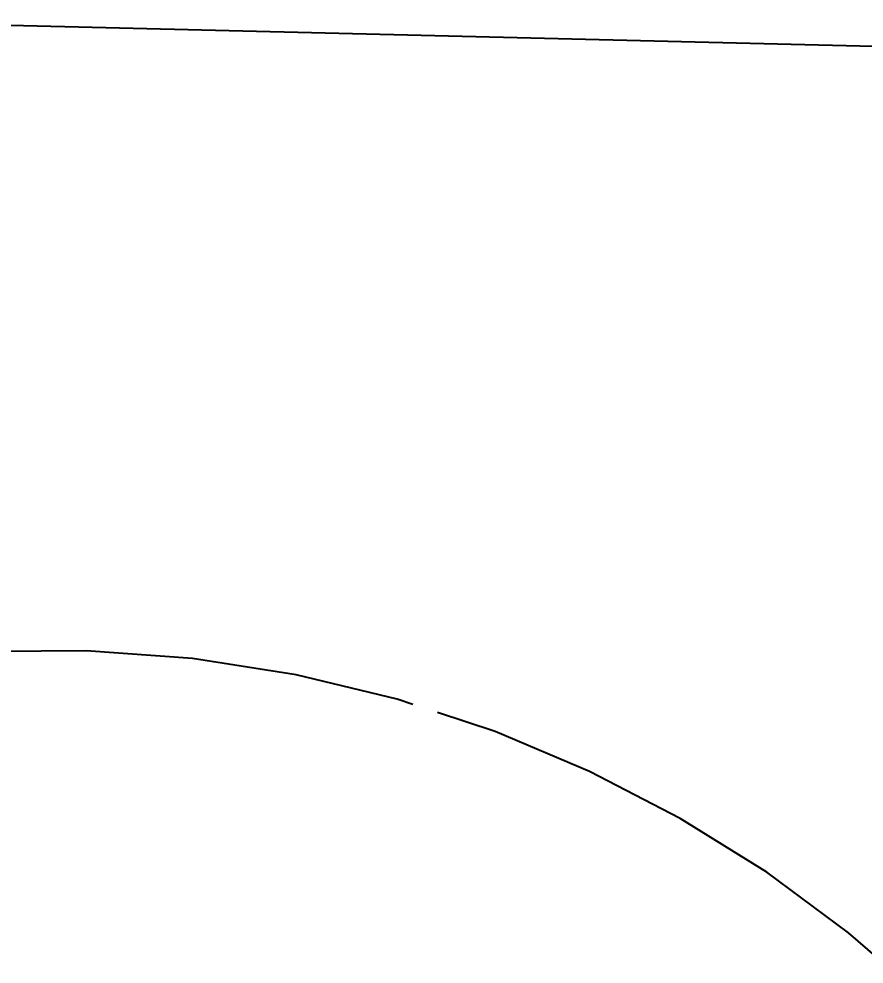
# Model space of a CAD drawing. Extents: x 383425 to 391668, y 6055101 to 6059545.
# Drawn here: x 385304.318 to 385307.572, y 6058441.503 to 6058445.141 of the extents above; entities that cross this region are included whole.
import ezdxf

# ---------------------------------------------------------------- set-up
doc = ezdxf.new("R2010")
doc.units = 0
doc.header["$LTSCALE"] = 5
doc.header["$PDMODE"] = 35
doc.header["$PDSIZE"] = 20
doc.linetypes.add('0', pattern=[1, 1, 0])
doc.layers.get('Defpoints').update_dxf_attribs({"color": 9})
for name, color, linetype in [('C-RW', 13, 'Continuous'), ('P-TXT', 4, 'Continuous'), ('T-BUSH', 110, '0')]:
    doc.layers.add(name, color=color, linetype=linetype)
doc.layers.add('C-RW-T', color=13, linetype='Continuous', lineweight=9)
doc.styles.add('80CG', font='ARIALN.TTF', dxfattribs={"height": 10})
doc.dimstyles.new('Compass 5 000', dxfattribs={"dimscale": 5, "dimtxt": 9, "dimasz": 2, "dimexe": 0.2, "dimexo": 0.0625, "dimgap": 0.5, "dimtad": 0, "dimtih": 1, "dimtoh": 1, "dimzin": 0, "dimdsep": 46, "dimtxsty": '80CG', "dimcen": 0.1, "dimse1": 1, "dimse2": 1, "dimclrd": 256, "dimclrt": 256, "dimaunit": 1, "dimadec": 4, "dimazin": 0, "dimtfac": 0.06, "dimtofl": 0, "dimtmove": 0, "dimatfit": 1, "dimfxl": 0.2, "dimtolj": 1, "dimtzin": 0, "dimlwd": -1, "dimarcsym": 0})

# ---------------------------------------------------------------- blocks, each defined once
blk = doc.blocks.new('*D85')
at = {"layer": 'C-RW-T', "transparency": 16777216}
for p, q in [((385346.5914, 6058474.0998), (385346.8316, 6058484.0969)), ((385345.6309, 6058434.119), (385342.2495, 6058293.3761)), ((385342.2495, 6058293.3761), (385332.2495, 6058293.3761))]:
    blk.add_line(p, q, dxfattribs=at)
for points in [[(385344.9252, 6058474.1398), (385348.2576, 6058474.0598), (385346.3512, 6058464.1027)], [(385343.9647, 6058434.159), (385347.2971, 6058434.0789), (385345.8711, 6058444.1161)]]:
    blk.add_solid(points, dxfattribs=at)
at = {"layer": 'Defpoints', "color": 0, "transparency": 16777216}
for p in [(385328.4918, 6058464.5318), (385328.0116, 6058444.5452), (385345.8711, 6058444.1161)]:
    blk.add_point(p, dxfattribs=at)
at = {"layer": 'C-RW-T', "transparency": 16777216, "insert": (385292.71, 6058293.3761), "char_height": 10, "attachment_point": 5, "style": '80CG'}
blk.add_mtext('\\A1;Nuvista\\P20.00 P/L R/W\\PPLA 130030', dxfattribs=at)
blk = doc.blocks.new('*D108')
at = {"layer": 'Defpoints', "color": 0, "transparency": 16777216}
for p in [(385185.3942, 6058454.7608), (385251.1947, 6058452.7154), (385251.0394, 6058447.7198)]:
    blk.add_point(p, dxfattribs=at)
at = {"layer": 'P-TXT', "transparency": 16777216}
for p, q in [((385185.7049, 6058464.756), (385188.6711, 6058560.1776)), ((385188.6711, 6058560.1776), (385198.6711, 6058560.1776)), ((385184.9282, 6058439.77), (385184.6175, 6058429.7748))]:
    blk.add_line(p, q, dxfattribs=at)
for points in [[(385184.0391, 6058464.8078), (385187.3708, 6058464.7042), (385185.3942, 6058454.7608)], [(385183.2624, 6058439.8217), (385186.5941, 6058439.7182), (385185.2389, 6058449.7651)]]:
    blk.add_solid(points, dxfattribs=at)
at = {"layer": 'P-TXT', "transparency": 16777216, "insert": (385254.0565, 6058560.1776), "char_height": 10, "attachment_point": 5, "style": '80CG'}
blk.add_mtext('\\A1;Nuvista\\P5.00 Water Line R/W\\PLOC 250429', dxfattribs=at)

msp = doc.modelspace()

# ---------------------------------------------------------------- linework, layer by layer
at = {"layer": 'C-RW', "flags": 128}
msp.add_lwpolyline([(385644.7559, 6059128.0324), (385644.1401, 6059106.8444), (385643.319, 6059078.5868), (385642.5331, 6059050.3219), (385642.0722, 6059033.236), (385641.2884, 6059008.2662), (385640.7112, 6058988.281), (385645.82, 6058988.2173), (385644.8257, 6058908.4977), (385638.1192, 6058901.1062), (385631.3708, 6058893.6684), (385597.0684, 6058855.8636), (385589.6735, 6058847.7125), (385555.6643, 6058810.2197), (385520.7852, 6058771.77), (385562.4684, 6058585.5947), (385568.5784, 6058558.317), (385577.8034, 6058514.4763), (385582.9465, 6058490.0192), (385585.0049, 6058480.238), (385593.8624, 6058438.1581), (385297.1106, 6058445.2876), (385022.0384, 6058453.838)], dxfattribs=at)
at = {"layer": 'T-BUSH', "flags": 128}
msp.add_lwpolyline([(385551.7814, 6058388.672, 0.75), (385550.7168, 6058394.5768, 0.75), (385549.0312, 6058403.9261, 0.75), (385547.9666, 6058409.8309, 0.75), (385545.66, 6058422.6246, 0.75), (385544.077, 6058427.8073, 0.75), (385534.6796, 6058426.4144, 0.75), (385528.7445, 6058425.5346, 0.75), (385519.8455, 6058430.6548, 0.75), (385516.1467, 6058434.1535, 0.75), (385506.6482, 6058434.3176, 0.75), (385500.6491, 6058434.4212, 0.75), (385487.651, 6058434.6457, 0.75), (385481.6519, 6058434.7494, 0.75), (385472.1533, 6058434.9134, 0.75), (385466.1542, 6058435.0171, 0.75), (385453.1561, 6058435.2416, 0.75), (385447.157, 6058435.3452, 0.75), (385437.6585, 6058435.5093, 0.75), (385431.6594, 6058435.6129, 0.75), (385418.6613, 6058435.8374, 0.75), (385412.6622, 6058435.941, 0.75), (385403.1636, 6058436.1051, 0.75), (385397.1645, 6058436.2087, 0.75), (385384.1695, 6058436.5558, 0.75), (385378.1727, 6058436.7509, 0.75), (385368.6777, 6058437.0598, 0.75), (385362.6809, 6058437.2549, 0.75), (385349.6877, 6058437.6775, 0.75), (385343.6909, 6058437.8726, 0.75), (385334.1959, 6058438.1815, 0.75), (385328.1991, 6058438.3765, 0.75), (385315.206, 6058438.7992, 0.75), (385309.2091, 6058438.9943, 0.75), (385299.7142, 6058439.3031, 0.75), (385293.7173, 6058439.4982, 0.75), (385280.7242, 6058439.9209, 0.75), (385274.7274, 6058440.1159, 0.75), (385265.2324, 6058440.4248, 0.75), (385259.2356, 6058440.6199, 0.75), (385246.2424, 6058441.0425, 0.75), (385240.2456, 6058441.2376, 0.75), (385230.7506, 6058441.5465, 0.75), (385224.7538, 6058441.7415, 0.75), (385211.7607, 6058442.1642, 0.75), (385205.7639, 6058442.3593, 0.75), (385196.2689, 6058442.6681, 0.75), (385190.272, 6058442.8632, 0.75), (385177.2789, 6058443.2859, 0.75), (385171.2821, 6058443.4809, 0.75), (385161.7871, 6058443.7898, 0.75), (385155.7903, 6058443.9849, 0.75), (385142.7972, 6058444.4075, 0.75), (385136.8003, 6058444.6026, 0.75), (385127.3054, 6058444.9115, 0.75), (385121.3085, 6058445.1065, 0.75), (385108.3154, 6058445.5292, 0.75), (385102.3186, 6058445.7243, 0.75), (385092.8235, 6058446.0302, 0.75), (385086.8261, 6058446.208, 0.75), (385073.8318, 6058446.5931, 0.75), (385067.8345, 6058446.7709, 0.75), (385058.3386, 6058447.0523, 0.75), (385052.3413, 6058447.23, 0.75), (385039.347, 6058447.6152, 0.75), (385033.3496, 6058447.7929, 0.75), (385023.8538, 6058448.0744, 0.75), (385017.8564, 6058448.2521, 0.75), (385004.8621, 6058448.6372, 0.75), (384998.8648, 6058448.815, 0.75), (384989.3689, 6058449.0964, 0.75), (384983.3716, 6058449.2742, 0.75), (384970.3773, 6058449.6593, 0.75), (384964.3799, 6058449.837, 0.75), (384954.8841, 6058450.1185, 0.75), (384948.8867, 6058450.2962, 0.75), (384935.8924, 6058450.6814, 0.75), (384929.895, 6058450.8591, 0.75), (384920.3992, 6058451.1405, 0.75), (384914.4018, 6058451.3183, 0.75), (384901.4076, 6058451.7034, 0.75), (384895.4102, 6058451.8812, 0.75), (384885.9144, 6058452.1626, 0.75), (384879.917, 6058452.3404, 0.75), (384866.9227, 6058452.7255, 0.75), (384860.9253, 6058452.9032, 0.75), (384851.4295, 6058453.1858, 0.75), (384845.4323, 6058453.3674, 0.75), (384832.4382, 6058453.761, 0.75), (384826.441, 6058453.9427, 0.75), (384816.9453, 6058454.2303, 0.75), (384810.9481, 6058454.4119, 0.75), (384797.9541, 6058454.8055, 0.75), (384791.9568, 6058454.9872, 0.75), (384782.4612, 6058455.2748, 0.75), (384776.4639, 6058455.4565, 0.75), (384763.4699, 6058455.85, 0.75), (384757.4726, 6058456.0317, 0.75), (384747.977, 6058456.3193, 0.75), (384741.9797, 6058456.501, 0.75), (384728.9857, 6058456.8946, 0.75), (384722.9884, 6058457.0762, 0.75), (384713.4928, 6058457.3639, 0.75), (384707.4955, 6058457.5455, 0.75), (384694.5015, 6058457.9391, 0.75), (384688.5043, 6058458.1208, 0.75), (384679.0086, 6058458.4084, 0.75), (384673.0114, 6058458.59, 0.75), (384660.0173, 6058458.9836, 0.75), (384654.0201, 6058459.1653, 0.75), (384644.5244, 6058459.4529, 0.75), (384638.5272, 6058459.6346, 0.75), (384625.5331, 6058460.0281, 0.75), (384619.5359, 6058460.2098, 0.75), (384610.0402, 6058460.4974, 0.75), (384604.043, 6058460.6791, 0.75), (384591.049, 6058461.0727, 0.75), (384585.0517, 6058461.2543, 0.75), (384575.5561, 6058461.5419, 0.75), (384565.8074, 6058461.8372, 0.75)], format="xyb", dxfattribs=at)

# ---------------------------------------------------------------- dimensions: what is measured, and where the dimension line sits
at = {"layer": 'C-RW-T'}
dim = msp.add_linear_dim(base=(385345.8711, 6058444.1161), p1=(385328.4918, 6058464.5318), p2=(385328.0116, 6058444.5452), angle=268.6237, text='Nuvista\\P20.00 P/L R/W\\PPLA 130030', dimstyle='Compass 5 000', dxfattribs=at)
dim.commit()
dim.dimension.update_dxf_attribs({"geometry": '*D85', "text_midpoint": (385292.71, 6058293.3761), "dimtype": 161})
at = {"layer": 'P-TXT', "color": 3}
dim = msp.add_linear_dim(base=(385185.3942, 6058454.7608), p1=(385251.0394, 6058447.7198), p2=(385251.1947, 6058452.7154), angle=88.2196, text='Nuvista\\P5.00 Water Line R/W\\PLOC 250429', dimstyle='Compass 5 000', dxfattribs=at)
dim.commit()
dim.dimension.update_dxf_attribs({"geometry": '*D108', "text_midpoint": (385254.0565, 6058560.1776), "dimtype": 161})

doc.saveas('drawing.dxf')
